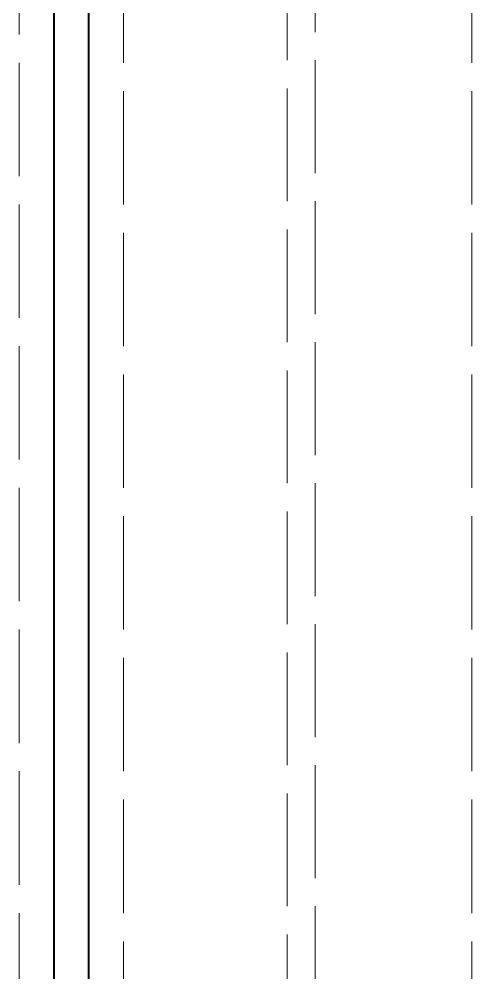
# Model space of a CAD drawing. Header units: millimetres. Extents: x 0 to 2523, y 0 to 1782.
# Drawn here: x 502.7 to 528.7, y 745.3 to 800.1 of the extents above; entities that cross this region are included whole.
import ezdxf

# ---------------------------------------------------------------- set-up
doc = ezdxf.new("R2010")
doc.units = ezdxf.units.MM
doc.header["$LTSCALE"] = 3
doc.linetypes.add('DASHED', pattern=[0.2067, 0.1654, -0.0413])
doc.layers.add('가려진 것(ISO)', color=2, linetype='DASHED', lineweight=18)
doc.layers.add('가시적인 것(ISO)', color=3, linetype='Continuous', lineweight=40)

msp = doc.modelspace()

# ---------------------------------------------------------------- linework, layer by layer
at = {"layer": '가려진 것(ISO)', "ltscale": 13.134298}
for p, q in [((502.7116, 1164.0669), (502.7116, 488.0669)), ((508.7116, 488.0669), (508.7116, 1164.0669)), ((528.7116, 488.0669), (528.7116, 1164.0669))]:
    msp.add_line(p, q, dxfattribs=at)
at = {"layer": '가려진 것(ISO)', "ltscale": 13.068692}
for p, q in [((518.1116, 514.0669), (518.1116, 1138.0669)), ((519.7116, 1138.0669), (519.7116, 514.0669))]:
    msp.add_line(p, q, dxfattribs=at)
at = {"layer": '가시적인 것(ISO)'}
for p, q in [((504.7116, 1166.0669), (504.7116, 486.0669)), ((506.7116, 486.0669), (506.7116, 1166.0669))]:
    msp.add_line(p, q, dxfattribs=at)

doc.saveas('drawing.dxf')
